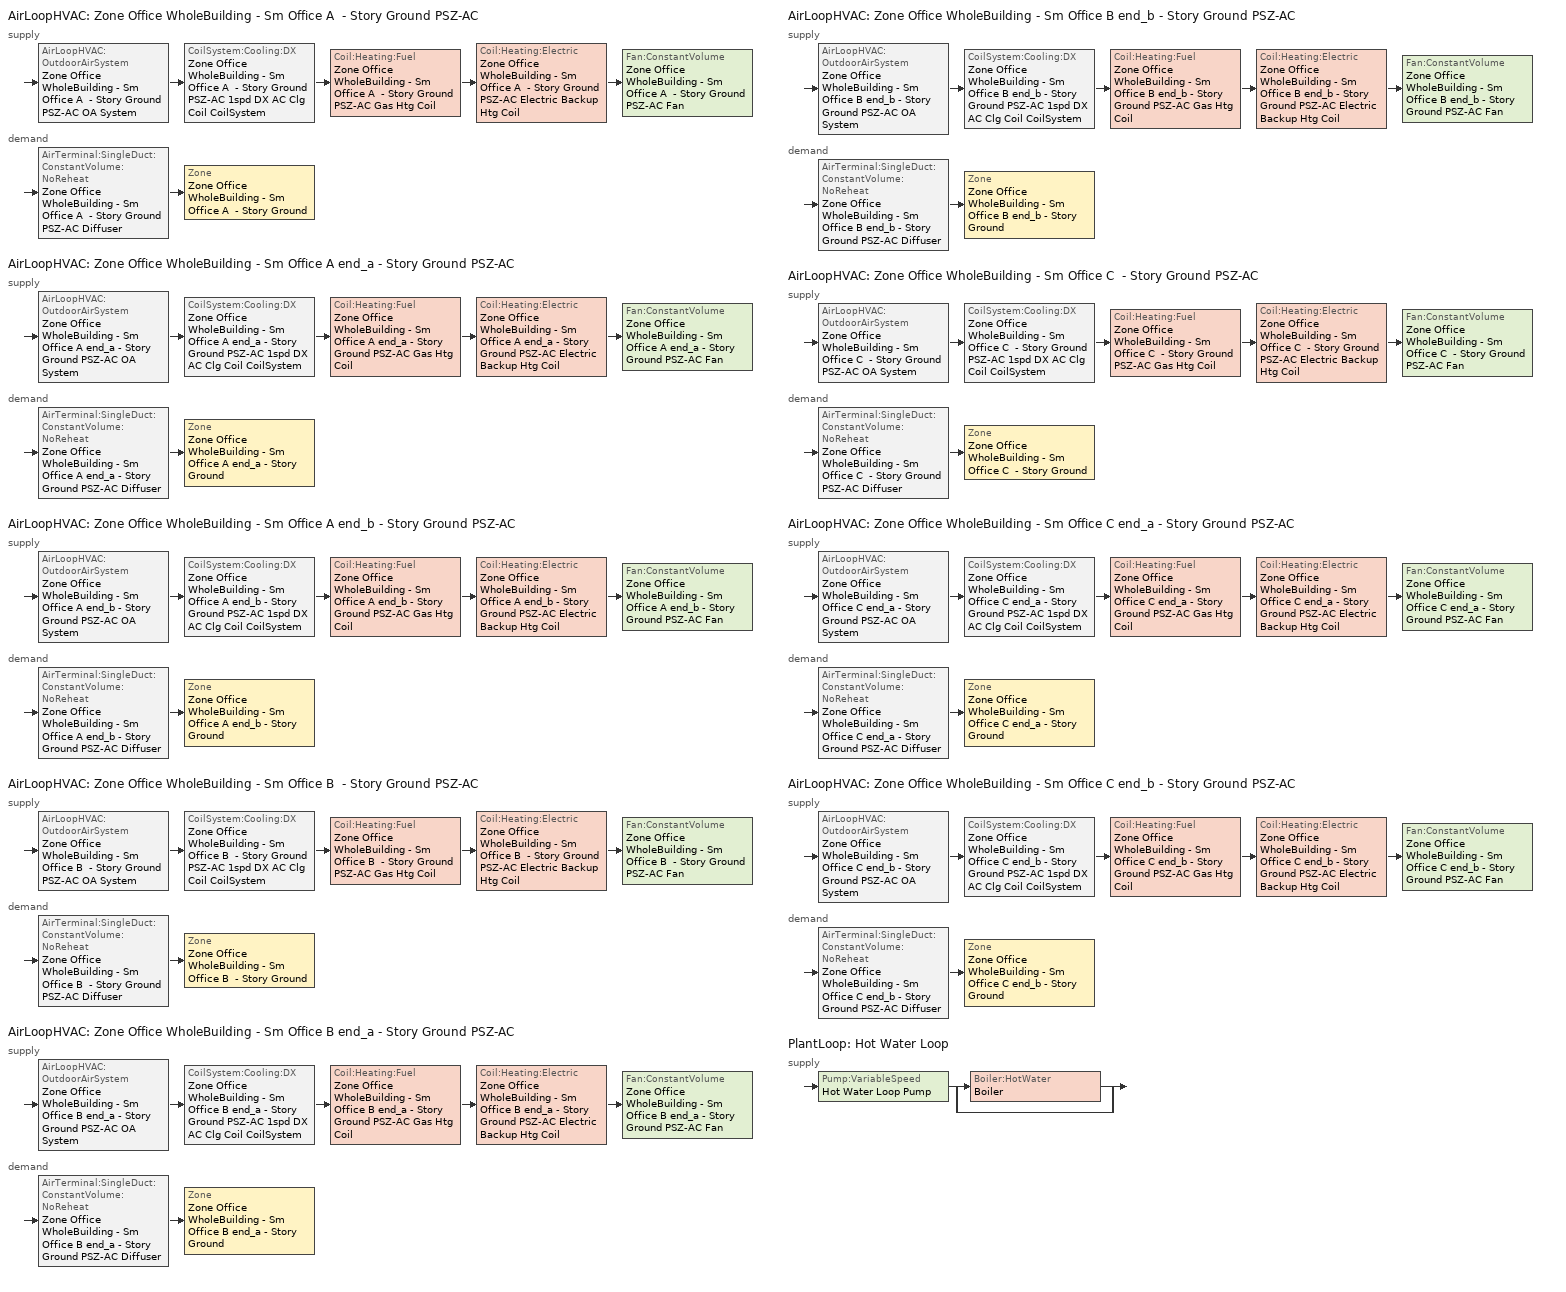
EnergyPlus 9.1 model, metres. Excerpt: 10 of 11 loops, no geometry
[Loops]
AirLoopHVAC 'Zone Office WholeBuilding - Sm Office A  - Story Ground PSZ-AC'
 supply: AirLoopHVAC:OutdoorAirSystem 'Zone Office WholeBuilding - Sm Office A  - Story Ground PSZ-AC OA System' > CoilSystem:Cooling:DX 'Zone Office WholeBuilding - Sm Office A  - Story Ground PSZ-AC 1spd DX AC Clg Coil CoilSystem' > Coil:Heating:Fuel 'Zone Office WholeBuilding - Sm Office A  - Story Ground PSZ-AC Gas Htg Coil' > Coil:Heating:Electric 'Zone Office WholeBuilding - Sm Office A  - Story Ground PSZ-AC Electric Backup Htg Coil' > Fan:ConstantVolume 'Zone Office WholeBuilding - Sm Office A  - Story Ground PSZ-AC Fan'
 demand: AirTerminal:SingleDuct:ConstantVolume:NoReheat 'Zone Office WholeBuilding - Sm Office A  - Story Ground PSZ-AC Diffuser' > Zone 'Zone Office WholeBuilding - Sm Office A  - Story Ground'
AirLoopHVAC 'Zone Office WholeBuilding - Sm Office A end_a - Story Ground PSZ-AC'
 supply: AirLoopHVAC:OutdoorAirSystem 'Zone Office WholeBuilding - Sm Office A end_a - Story Ground PSZ-AC OA System' > CoilSystem:Cooling:DX 'Zone Office WholeBuilding - Sm Office A end_a - Story Ground PSZ-AC 1spd DX AC Clg Coil CoilSystem' > Coil:Heating:Fuel 'Zone Office WholeBuilding - Sm Office A end_a - Story Ground PSZ-AC Gas Htg Coil' > Coil:Heating:Electric 'Zone Office WholeBuilding - Sm Office A end_a - Story Ground PSZ-AC Electric Backup Htg Coil' > Fan:ConstantVolume 'Zone Office WholeBuilding - Sm Office A end_a - Story Ground PSZ-AC Fan'
 demand: AirTerminal:SingleDuct:ConstantVolume:NoReheat 'Zone Office WholeBuilding - Sm Office A end_a - Story Ground PSZ-AC Diffuser' > Zone 'Zone Office WholeBuilding - Sm Office A end_a - Story Ground'
AirLoopHVAC 'Zone Office WholeBuilding - Sm Office A end_b - Story Ground PSZ-AC'
 supply: AirLoopHVAC:OutdoorAirSystem 'Zone Office WholeBuilding - Sm Office A end_b - Story Ground PSZ-AC OA System' > CoilSystem:Cooling:DX 'Zone Office WholeBuilding - Sm Office A end_b - Story Ground PSZ-AC 1spd DX AC Clg Coil CoilSystem' > Coil:Heating:Fuel 'Zone Office WholeBuilding - Sm Office A end_b - Story Ground PSZ-AC Gas Htg Coil' > Coil:Heating:Electric 'Zone Office WholeBuilding - Sm Office A end_b - Story Ground PSZ-AC Electric Backup Htg Coil' > Fan:ConstantVolume 'Zone Office WholeBuilding - Sm Office A end_b - Story Ground PSZ-AC Fan'
 demand: AirTerminal:SingleDuct:ConstantVolume:NoReheat 'Zone Office WholeBuilding - Sm Office A end_b - Story Ground PSZ-AC Diffuser' > Zone 'Zone Office WholeBuilding - Sm Office A end_b - Story Ground'
AirLoopHVAC 'Zone Office WholeBuilding - Sm Office B  - Story Ground PSZ-AC'
 supply: AirLoopHVAC:OutdoorAirSystem 'Zone Office WholeBuilding - Sm Office B  - Story Ground PSZ-AC OA System' > CoilSystem:Cooling:DX 'Zone Office WholeBuilding - Sm Office B  - Story Ground PSZ-AC 1spd DX AC Clg Coil CoilSystem' > Coil:Heating:Fuel 'Zone Office WholeBuilding - Sm Office B  - Story Ground PSZ-AC Gas Htg Coil' > Coil:Heating:Electric 'Zone Office WholeBuilding - Sm Office B  - Story Ground PSZ-AC Electric Backup Htg Coil' > Fan:ConstantVolume 'Zone Office WholeBuilding - Sm Office B  - Story Ground PSZ-AC Fan'
 demand: AirTerminal:SingleDuct:ConstantVolume:NoReheat 'Zone Office WholeBuilding - Sm Office B  - Story Ground PSZ-AC Diffuser' > Zone 'Zone Office WholeBuilding - Sm Office B  - Story Ground'
AirLoopHVAC 'Zone Office WholeBuilding - Sm Office B end_a - Story Ground PSZ-AC'
 supply: AirLoopHVAC:OutdoorAirSystem 'Zone Office WholeBuilding - Sm Office B end_a - Story Ground PSZ-AC OA System' > CoilSystem:Cooling:DX 'Zone Office WholeBuilding - Sm Office B end_a - Story Ground PSZ-AC 1spd DX AC Clg Coil CoilSystem' > Coil:Heating:Fuel 'Zone Office WholeBuilding - Sm Office B end_a - Story Ground PSZ-AC Gas Htg Coil' > Coil:Heating:Electric 'Zone Office WholeBuilding - Sm Office B end_a - Story Ground PSZ-AC Electric Backup Htg Coil' > Fan:ConstantVolume 'Zone Office WholeBuilding - Sm Office B end_a - Story Ground PSZ-AC Fan'
 demand: AirTerminal:SingleDuct:ConstantVolume:NoReheat 'Zone Office WholeBuilding - Sm Office B end_a - Story Ground PSZ-AC Diffuser' > Zone 'Zone Office WholeBuilding - Sm Office B end_a - Story Ground'
AirLoopHVAC 'Zone Office WholeBuilding - Sm Office B end_b - Story Ground PSZ-AC'
 supply: AirLoopHVAC:OutdoorAirSystem 'Zone Office WholeBuilding - Sm Office B end_b - Story Ground PSZ-AC OA System' > CoilSystem:Cooling:DX 'Zone Office WholeBuilding - Sm Office B end_b - Story Ground PSZ-AC 1spd DX AC Clg Coil CoilSystem' > Coil:Heating:Fuel 'Zone Office WholeBuilding - Sm Office B end_b - Story Ground PSZ-AC Gas Htg Coil' > Coil:Heating:Electric 'Zone Office WholeBuilding - Sm Office B end_b - Story Ground PSZ-AC Electric Backup Htg Coil' > Fan:ConstantVolume 'Zone Office WholeBuilding - Sm Office B end_b - Story Ground PSZ-AC Fan'
 demand: AirTerminal:SingleDuct:ConstantVolume:NoReheat 'Zone Office WholeBuilding - Sm Office B end_b - Story Ground PSZ-AC Diffuser' > Zone 'Zone Office WholeBuilding - Sm Office B end_b - Story Ground'
AirLoopHVAC 'Zone Office WholeBuilding - Sm Office C  - Story Ground PSZ-AC'
 supply: AirLoopHVAC:OutdoorAirSystem 'Zone Office WholeBuilding - Sm Office C  - Story Ground PSZ-AC OA System' > CoilSystem:Cooling:DX 'Zone Office WholeBuilding - Sm Office C  - Story Ground PSZ-AC 1spd DX AC Clg Coil CoilSystem' > Coil:Heating:Fuel 'Zone Office WholeBuilding - Sm Office C  - Story Ground PSZ-AC Gas Htg Coil' > Coil:Heating:Electric 'Zone Office WholeBuilding - Sm Office C  - Story Ground PSZ-AC Electric Backup Htg Coil' > Fan:ConstantVolume 'Zone Office WholeBuilding - Sm Office C  - Story Ground PSZ-AC Fan'
 demand: AirTerminal:SingleDuct:ConstantVolume:NoReheat 'Zone Office WholeBuilding - Sm Office C  - Story Ground PSZ-AC Diffuser' > Zone 'Zone Office WholeBuilding - Sm Office C  - Story Ground'
AirLoopHVAC 'Zone Office WholeBuilding - Sm Office C end_a - Story Ground PSZ-AC'
 supply: AirLoopHVAC:OutdoorAirSystem 'Zone Office WholeBuilding - Sm Office C end_a - Story Ground PSZ-AC OA System' > CoilSystem:Cooling:DX 'Zone Office WholeBuilding - Sm Office C end_a - Story Ground PSZ-AC 1spd DX AC Clg Coil CoilSystem' > Coil:Heating:Fuel 'Zone Office WholeBuilding - Sm Office C end_a - Story Ground PSZ-AC Gas Htg Coil' > Coil:Heating:Electric 'Zone Office WholeBuilding - Sm Office C end_a - Story Ground PSZ-AC Electric Backup Htg Coil' > Fan:ConstantVolume 'Zone Office WholeBuilding - Sm Office C end_a - Story Ground PSZ-AC Fan'
 demand: AirTerminal:SingleDuct:ConstantVolume:NoReheat 'Zone Office WholeBuilding - Sm Office C end_a - Story Ground PSZ-AC Diffuser' > Zone 'Zone Office WholeBuilding - Sm Office C end_a - Story Ground'
AirLoopHVAC 'Zone Office WholeBuilding - Sm Office C end_b - Story Ground PSZ-AC'
 supply: AirLoopHVAC:OutdoorAirSystem 'Zone Office WholeBuilding - Sm Office C end_b - Story Ground PSZ-AC OA System' > CoilSystem:Cooling:DX 'Zone Office WholeBuilding - Sm Office C end_b - Story Ground PSZ-AC 1spd DX AC Clg Coil CoilSystem' > Coil:Heating:Fuel 'Zone Office WholeBuilding - Sm Office C end_b - Story Ground PSZ-AC Gas Htg Coil' > Coil:Heating:Electric 'Zone Office WholeBuilding - Sm Office C end_b - Story Ground PSZ-AC Electric Backup Htg Coil' > Fan:ConstantVolume 'Zone Office WholeBuilding - Sm Office C end_b - Story Ground PSZ-AC Fan'
 demand: AirTerminal:SingleDuct:ConstantVolume:NoReheat 'Zone Office WholeBuilding - Sm Office C end_b - Story Ground PSZ-AC Diffuser' > Zone 'Zone Office WholeBuilding - Sm Office C end_b - Story Ground'
PlantLoop 'Hot Water Loop'
 supply: Pump:VariableSpeed 'Hot Water Loop Pump' > split
  | Boiler:HotWater 'Boiler'
  | bypass
[ZoneControl:Thermostat] Control Object Type 1=ThermostatSetpoint:DualSetpoint
Name | Zone or ZoneList | Control Type Schedule | Control Name 1
Zone Office WholeBuilding - Sm Office A  - Story Ground Thermostat | Zone Office WholeBuilding - Sm Office A  - Story Ground | Zone Office WholeBuilding - Sm Office A  - Story Ground Thermostat Schedule | Office WholeBuilding - Sm Office - 90.1-2004 Thermostat 4
Zone Office WholeBuilding - Sm Office A end_a - Story Ground Thermostat | Zone Office WholeBuilding - Sm Office A end_a - Story Ground | Zone Office WholeBuilding - Sm Office A end_a - Story Ground Thermostat Schedule | Office WholeBuilding - Sm Office - 90.1-2004 Thermostat
Zone Office WholeBuilding - Sm Office A end_b - Story Ground Thermostat | Zone Office WholeBuilding - Sm Office A end_b - Story Ground | Zone Office WholeBuilding - Sm Office A end_b - Story Ground Thermostat Schedule | Office WholeBuilding - Sm Office - 90.1-2004 Thermostat 2
Zone Office WholeBuilding - Sm Office B  - Story Ground Thermostat | Zone Office WholeBuilding - Sm Office B  - Story Ground | Zone Office WholeBuilding - Sm Office B  - Story Ground Thermostat Schedule | Office WholeBuilding - Sm Office - 90.1-2004 Thermostat 6
Zone Office WholeBuilding - Sm Office B end_a - Story Ground Thermostat | Zone Office WholeBuilding - Sm Office B end_a - Story Ground | Zone Office WholeBuilding - Sm Office B end_a - Story Ground Thermostat Schedule | Office WholeBuilding - Sm Office - 90.1-2004 Thermostat 1
Zone Office WholeBuilding - Sm Office B end_b - Story Ground Thermostat | Zone Office WholeBuilding - Sm Office B end_b - Story Ground | Zone Office WholeBuilding - Sm Office B end_b - Story Ground Thermostat Schedule | Office WholeBuilding - Sm Office - 90.1-2004 Thermostat 5
Zone Office WholeBuilding - Sm Office C  - Story Ground Thermostat | Zone Office WholeBuilding - Sm Office C  - Story Ground | Zone Office WholeBuilding - Sm Office C  - Story Ground Thermostat Schedule | Office WholeBuilding - Sm Office - 90.1-2004 Thermostat 8
Zone Office WholeBuilding - Sm Office C end_a - Story Ground Thermostat | Zone Office WholeBuilding - Sm Office C end_a - Story Ground | Zone Office WholeBuilding - Sm Office C end_a - Story Ground Thermostat Schedule | Office WholeBuilding - Sm Office - 90.1-2004 Thermostat 3
Zone Office WholeBuilding - Sm Office C end_b - Story Ground Thermostat | Zone Office WholeBuilding - Sm Office C end_b - Story Ground | Zone Office WholeBuilding - Sm Office C end_b - Story Ground Thermostat Schedule | Office WholeBuilding - Sm Office - 90.1-2004 Thermostat 7
[ThermostatSetpoint:DualSetpoint] Heating Setpoint Temperature Schedule=OfficeSmall HTGSETP_SCH_NO_OPTIMUM; Cooling Setpoint Temperature Schedule=OfficeSmall CLGSETP_SCH_NO_OPTIMUM
Office WholeBuilding - Sm Office - 90.1-2004 Thermostat 4; Office WholeBuilding - Sm Office - 90.1-2004 Thermostat; Office WholeBuilding - Sm Office - 90.1-2004 Thermostat 2; Office WholeBuilding - Sm Office - 90.1-2004 Thermostat 6; Office WholeBuilding - Sm Office - 90.1-2004 Thermostat 1; Office WholeBuilding - Sm Office - 90.1-2004 Thermostat 5; Office WholeBuilding - Sm Office - 90.1-2004 Thermostat 8; Office WholeBuilding - Sm Office - 90.1-2004 Thermostat 3; Office WholeBuilding - Sm Office - 90.1-2004 Thermostat 7
[AirTerminal:SingleDuct:ConstantVolume:NoReheat] Availability Schedule=Always On Discrete; Maximum Air Flow Rate {m3/s}=AutoSize
Zone Office WholeBuilding - Sm Office A  - Story Ground PSZ-AC Diffuser; Zone Office WholeBuilding - Sm Office A end_a - Story Ground PSZ-AC Diffuser; Zone Office WholeBuilding - Sm Office A end_b - Story Ground PSZ-AC Diffuser; Zone Office WholeBuilding - Sm Office B  - Story Ground PSZ-AC Diffuser; Zone Office WholeBuilding - Sm Office B end_a - Story Ground PSZ-AC Diffuser; Zone Office WholeBuilding - Sm Office B end_b - Story Ground PSZ-AC Diffuser; Zone Office WholeBuilding - Sm Office C  - Story Ground PSZ-AC Diffuser; Zone Office WholeBuilding - Sm Office C end_a - Story Ground PSZ-AC Diffuser; Zone Office WholeBuilding - Sm Office C end_b - Story Ground PSZ-AC Diffuser
[Zone equipment]
Zone Office WholeBuilding - Sm Office A  - Story Ground: Zone Office WholeBuilding - Sm Office A  - Story Ground PSZ-AC Diffuser
Zone Office WholeBuilding - Sm Office A end_a - Story Ground: Zone Office WholeBuilding - Sm Office A end_a - Story Ground PSZ-AC Diffuser
Zone Office WholeBuilding - Sm Office A end_b - Story Ground: Zone Office WholeBuilding - Sm Office A end_b - Story Ground PSZ-AC Diffuser
Zone Office WholeBuilding - Sm Office B  - Story Ground: Zone Office WholeBuilding - Sm Office B  - Story Ground PSZ-AC Diffuser
Zone Office WholeBuilding - Sm Office B end_a - Story Ground: Zone Office WholeBuilding - Sm Office B end_a - Story Ground PSZ-AC Diffuser
Zone Office WholeBuilding - Sm Office B end_b - Story Ground: Zone Office WholeBuilding - Sm Office B end_b - Story Ground PSZ-AC Diffuser
Zone Office WholeBuilding - Sm Office C  - Story Ground: Zone Office WholeBuilding - Sm Office C  - Story Ground PSZ-AC Diffuser
Zone Office WholeBuilding - Sm Office C end_a - Story Ground: Zone Office WholeBuilding - Sm Office C end_a - Story Ground PSZ-AC Diffuser
Zone Office WholeBuilding - Sm Office C end_b - Story Ground: Zone Office WholeBuilding - Sm Office C end_b - Story Ground PSZ-AC Diffuser
[Sizing:Zone] Zone Cooling Design Supply Air Temperature Input Method=SupplyAirTemperature; Zone Cooling Design Supply Air Temperature {C}=12.7778; Zone Cooling Design Supply Air Temperature Difference {deltaC}=11.11; Zone Heating Design Supply Air Temperature Input Method=SupplyAirTemperature; Zone Heating Design Supply Air Temperature {C}=50; Zone Heating Design Supply Air Temperature Difference {deltaC}=11.11; Zone Cooling Design Supply Air Humidity Ratio {kgWater/kgDryAir}=0.0085; Zone Heating Design Supply Air Humidity Ratio {kgWater/kgDryAir}=0.008; Design Specification Outdoor Air Object=Office WholeBuilding - Sm Office Ventilation; Cooling Design Air Flow Method=DesignDay; Cooling Design Air Flow Rate {m3/s}=0; Cooling Minimum Air Flow per Zone Floor Area {m3/s-m2}=0.000762; Cooling Minimum Air Flow {m3/s}=0; Cooling Minimum Air Flow Fraction=0; Heating Design Air Flow Method=DesignDay; Heating Design Air Flow Rate {m3/s}=0; Heating Maximum Air Flow per Zone Floor Area {m3/s-m2}=0.002032; Heating Maximum Air Flow {m3/s}=0.141576; Heating Maximum Air Flow Fraction=0.3; Account for Dedicated Outdoor Air System=No
Name | Design Specification Zone Air Distribution Object
Zone Office WholeBuilding - Sm Office A  - Story Ground | Zone Office WholeBuilding - Sm Office A  - Story Ground Design Spec Zone Air Dist
Zone Office WholeBuilding - Sm Office A end_a - Story Ground | Zone Office WholeBuilding - Sm Office A end_a - Story Ground Design Spec Zone Air Dist
Zone Office WholeBuilding - Sm Office A end_b - Story Ground | Zone Office WholeBuilding - Sm Office A end_b - Story Ground Design Spec Zone Air Dist
Zone Office WholeBuilding - Sm Office B  - Story Ground | Zone Office WholeBuilding - Sm Office B  - Story Ground Design Spec Zone Air Dist
Zone Office WholeBuilding - Sm Office B end_a - Story Ground | Zone Office WholeBuilding - Sm Office B end_a - Story Ground Design Spec Zone Air Dist
Zone Office WholeBuilding - Sm Office B end_b - Story Ground | Zone Office WholeBuilding - Sm Office B end_b - Story Ground Design Spec Zone Air Dist
Zone Office WholeBuilding - Sm Office C  - Story Ground | Zone Office WholeBuilding - Sm Office C  - Story Ground Design Spec Zone Air Dist
Zone Office WholeBuilding - Sm Office C end_a - Story Ground | Zone Office WholeBuilding - Sm Office C end_a - Story Ground Design Spec Zone Air Dist
Zone Office WholeBuilding - Sm Office C end_b - Story Ground | Zone Office WholeBuilding - Sm Office C end_b - Story Ground Design Spec Zone Air Dist
[DesignSpecification:ZoneAirDistribution] Zone Air Distribution Effectiveness in Cooling Mode=1; Zone Air Distribution Effectiveness in Heating Mode=1
Zone Office WholeBuilding - Sm Office A  - Story Ground Design Spec Zone Air Dist; Zone Office WholeBuilding - Sm Office A end_a - Story Ground Design Spec Zone Air Dist; Zone Office WholeBuilding - Sm Office A end_b - Story Ground Design Spec Zone Air Dist; Zone Office WholeBuilding - Sm Office B  - Story Ground Design Spec Zone Air Dist; Zone Office WholeBuilding - Sm Office B end_a - Story Ground Design Spec Zone Air Dist; Zone Office WholeBuilding - Sm Office B end_b - Story Ground Design Spec Zone Air Dist; Zone Office WholeBuilding - Sm Office C  - Story Ground Design Spec Zone Air Dist; Zone Office WholeBuilding - Sm Office C end_a - Story Ground Design Spec Zone Air Dist; Zone Office WholeBuilding - Sm Office C end_b - Story Ground Design Spec Zone Air Dist
[Controller:MechanicalVentilation] Availability Schedule=Always On Discrete; Demand Controlled Ventilation=No; System Outdoor Air Method=ZoneSum; Design Specification Outdoor Air Object Name 1=Office WholeBuilding - Sm Office Ventilation
Name | Zone Name 1 | Design Specification Zone Air Distribution Object Name 1
Controller Mechanical Ventilation 2 | Zone Office WholeBuilding - Sm Office A  - Story Ground | Zone Office WholeBuilding - Sm Office A  - Story Ground Design Spec Zone Air Dist
Controller Mechanical Ventilation 5 | Zone Office WholeBuilding - Sm Office A end_a - Story Ground | Zone Office WholeBuilding - Sm Office A end_a - Story Ground Design Spec Zone Air Dist
Controller Mechanical Ventilation 3 | Zone Office WholeBuilding - Sm Office A end_b - Story Ground | Zone Office WholeBuilding - Sm Office A end_b - Story Ground Design Spec Zone Air Dist
Controller Mechanical Ventilation 4 | Zone Office WholeBuilding - Sm Office B  - Story Ground | Zone Office WholeBuilding - Sm Office B  - Story Ground Design Spec Zone Air Dist
Controller Mechanical Ventilation 1 | Zone Office WholeBuilding - Sm Office B end_a - Story Ground | Zone Office WholeBuilding - Sm Office B end_a - Story Ground Design Spec Zone Air Dist
Controller Mechanical Ventilation 6 | Zone Office WholeBuilding - Sm Office B end_b - Story Ground | Zone Office WholeBuilding - Sm Office B end_b - Story Ground Design Spec Zone Air Dist
Controller Mechanical Ventilation 7 | Zone Office WholeBuilding - Sm Office C  - Story Ground | Zone Office WholeBuilding - Sm Office C  - Story Ground Design Spec Zone Air Dist
Controller Mechanical Ventilation 8 | Zone Office WholeBuilding - Sm Office C end_a - Story Ground | Zone Office WholeBuilding - Sm Office C end_a - Story Ground Design Spec Zone Air Dist
Controller Mechanical Ventilation 9 | Zone Office WholeBuilding - Sm Office C end_b - Story Ground | Zone Office WholeBuilding - Sm Office C end_b - Story Ground Design Spec Zone Air Dist
[DesignSpecification:OutdoorAir]
Office WholeBuilding - Sm Office Ventilation: Outdoor Air Method=Sum; Outdoor Air Flow per Person {m3/s-person}=0; Outdoor Air Flow per Zone Floor Area {m3/s-m2}=0.000508; Outdoor Air Flow per Zone {m3/s}=0; Outdoor Air Flow Air Changes per Hour {1/hr}=0
[AirLoopHVAC] Design Supply Air Flow Rate {m3/s}=AutoSize
Zone Office WholeBuilding - Sm Office A  - Story Ground PSZ-AC; Zone Office WholeBuilding - Sm Office A end_a - Story Ground PSZ-AC; Zone Office WholeBuilding - Sm Office A end_b - Story Ground PSZ-AC; Zone Office WholeBuilding - Sm Office B  - Story Ground PSZ-AC; Zone Office WholeBuilding - Sm Office B end_a - Story Ground PSZ-AC; Zone Office WholeBuilding - Sm Office B end_b - Story Ground PSZ-AC; Zone Office WholeBuilding - Sm Office C  - Story Ground PSZ-AC; Zone Office WholeBuilding - Sm Office C end_a - Story Ground PSZ-AC; Zone Office WholeBuilding - Sm Office C end_b - Story Ground PSZ-AC
[Sizing:System] Type of Load to Size On=Sensible; Design Outdoor Air Flow Rate {m3/s}=Autosize; Central Heating Maximum System Air Flow Ratio=1; Preheat Design Temperature {C}=7.22222; Preheat Design Humidity Ratio {kgWater/kgDryAir}=0.008; Precool Design Temperature {C}=12.7778; Precool Design Humidity Ratio {kgWater/kgDryAir}=0.008; Central Cooling Design Supply Air Temperature {C}=12.7778; Central Heating Design Supply Air Temperature {C}=50; Type of Zone Sum to Use=Coincident; 100% Outdoor Air in Cooling=No; 100% Outdoor Air in Heating=No; Central Cooling Design Supply Air Humidity Ratio {kgWater/kgDryAir}=0.0085; Central Heating Design Supply Air Humidity Ratio {kgWater/kgDryAir}=0.008; Cooling Supply Air Flow Rate Method=DesignDay; Cooling Supply Air Flow Rate {m3/s}=0; Cooling Supply Air Flow Rate Per Floor Area {m3/s-m2}=0.00996765; Cooling Fraction of Autosized Cooling Supply Air Flow Rate=1; Cooling Supply Air Flow Rate Per Unit Cooling Capacity {m3/s-W}=3.94755e-05; Heating Supply Air Flow Rate Method=DesignDay; Heating Supply Air Flow Rate {m3/s}=0; Heating Supply Air Flow Rate Per Floor Area {m3/s-m2}=0.00996765; Heating Fraction of Autosized Heating Supply Air Flow Rate=1; Heating Fraction of Autosized Cooling Supply Air Flow Rate=1; Heating Supply Air Flow Rate Per Unit Heating Capacity {m3/s-W}=3.15882e-05; System Outdoor Air Method=ZoneSum; Zone Maximum Outdoor Air Fraction=1; Cooling Design Capacity Method=CoolingDesignCapacity; Cooling Design Capacity {W}=Autosize; Cooling Design Capacity Per Floor Area {W/m2}=234.7; Fraction of Autosized Cooling Design Capacity=1; Heating Design Capacity Method=HeatingDesignCapacity; Heating Design Capacity {W}=Autosize; Heating Design Capacity Per Floor Area {W/m2}=157; Fraction of Autosized Heating Design Capacity=1; Central Cooling Capacity Control Method=OnOff
Zone Office WholeBuilding - Sm Office A  - Story Ground PSZ-AC; Zone Office WholeBuilding - Sm Office A end_a - Story Ground PSZ-AC; Zone Office WholeBuilding - Sm Office A end_b - Story Ground PSZ-AC; Zone Office WholeBuilding - Sm Office B  - Story Ground PSZ-AC; Zone Office WholeBuilding - Sm Office B end_a - Story Ground PSZ-AC; Zone Office WholeBuilding - Sm Office B end_b - Story Ground PSZ-AC; Zone Office WholeBuilding - Sm Office C  - Story Ground PSZ-AC; Zone Office WholeBuilding - Sm Office C end_a - Story Ground PSZ-AC; Zone Office WholeBuilding - Sm Office C end_b - Story Ground PSZ-AC
[Controller:OutdoorAir] Minimum Outdoor Air Flow Rate {m3/s}=Autosize; Maximum Outdoor Air Flow Rate {m3/s}=Autosize; Economizer Control Type=NoEconomizer; Economizer Control Action Type=ModulateFlow; Economizer Maximum Limit Dry-Bulb Temperature {C}=28; Economizer Maximum Limit Enthalpy {J/kg}=64000; Lockout Type=NoLockout; Minimum Limit Type=FixedMinimum; Minimum Outdoor Air Schedule=Always On Discrete; High Humidity Control=No; Control High Indoor Humidity Based on Outdoor Humidity Ratio=Yes; Heat Recovery Bypass Control Type=BypassWhenWithinEconomizerLimits
Name | Mechanical Ventilation Controller
Zone Office WholeBuilding - Sm Office A  - Story Ground PSZ-AC OA System Controller | Controller Mechanical Ventilation 2
Zone Office WholeBuilding - Sm Office A end_a - Story Ground PSZ-AC OA System Controller | Controller Mechanical Ventilation 5
Zone Office WholeBuilding - Sm Office A end_b - Story Ground PSZ-AC OA System Controller | Controller Mechanical Ventilation 3
Zone Office WholeBuilding - Sm Office B  - Story Ground PSZ-AC OA System Controller | Controller Mechanical Ventilation 4
Zone Office WholeBuilding - Sm Office B end_a - Story Ground PSZ-AC OA System Controller | Controller Mechanical Ventilation 1
Zone Office WholeBuilding - Sm Office B end_b - Story Ground PSZ-AC OA System Controller | Controller Mechanical Ventilation 6
Zone Office WholeBuilding - Sm Office C  - Story Ground PSZ-AC OA System Controller | Controller Mechanical Ventilation 7
Zone Office WholeBuilding - Sm Office C end_a - Story Ground PSZ-AC OA System Controller | Controller Mechanical Ventilation 8
Zone Office WholeBuilding - Sm Office C end_b - Story Ground PSZ-AC OA System Controller | Controller Mechanical Ventilation 9
[SetpointManager:MixedAir] Control Variable=Temperature
Name | Setpoint Node or NodeList
Zone Office WholeBuilding - Sm Office A  - Story Ground PSZ-AC Mixed Air Node OS Default SPM | Zone Office WholeBuilding - Sm Office A  - Story Ground PSZ-AC Mixed Air Node
Zone Office WholeBuilding - Sm Office A  - Story Ground PSZ-AC 1spd DX AC Clg Coil Outlet Air Node OS Default SPM | Zone Office WholeBuilding - Sm Office A  - Story Ground PSZ-AC 1spd DX AC Clg Coil Outlet Air Node
Zone Office WholeBuilding - Sm Office A  - Story Ground PSZ-AC Gas Htg Coil Outlet Air Node OS Default SPM | Zone Office WholeBuilding - Sm Office A  - Story Ground PSZ-AC Gas Htg Coil Outlet Air Node
Zone Office WholeBuilding - Sm Office A  - Story Ground PSZ-AC Electric Backup Htg Coil Outlet Air Node OS Default SPM | Zone Office WholeBuilding - Sm Office A  - Story Ground PSZ-AC Electric Backup Htg Coil Outlet Air Node
Zone Office WholeBuilding - Sm Office A end_a - Story Ground PSZ-AC Mixed Air Node OS Default SPM | Zone Office WholeBuilding - Sm Office A end_a - Story Ground PSZ-AC Mixed Air Node
Zone Office WholeBuilding - Sm Office A end_a - Story Ground PSZ-AC 1spd DX AC Clg Coil Outlet Air Node OS Default SPM | Zone Office WholeBuilding - Sm Office A end_a - Story Ground PSZ-AC 1spd DX AC Clg Coil Outlet Air Node
Zone Office WholeBuilding - Sm Office A end_a - Story Ground PSZ-AC Gas Htg Coil Outlet Air Node OS Default SPM | Zone Office WholeBuilding - Sm Office A end_a - Story Ground PSZ-AC Gas Htg Coil Outlet Air Node
Zone Office WholeBuilding - Sm Office A end_a - Story Ground PSZ-AC Electric Backup Htg Coil Outlet Air Node OS Default SPM | Zone Office WholeBuilding - Sm Office A end_a - Story Ground PSZ-AC Electric Backup Htg Coil Outlet Air Node
Zone Office WholeBuilding - Sm Office A end_b - Story Ground PSZ-AC Mixed Air Node OS Default SPM | Zone Office WholeBuilding - Sm Office A end_b - Story Ground PSZ-AC Mixed Air Node
Zone Office WholeBuilding - Sm Office A end_b - Story Ground PSZ-AC 1spd DX AC Clg Coil Outlet Air Node OS Default SPM | Zone Office WholeBuilding - Sm Office A end_b - Story Ground PSZ-AC 1spd DX AC Clg Coil Outlet Air Node
Zone Office WholeBuilding - Sm Office A end_b - Story Ground PSZ-AC Gas Htg Coil Outlet Air Node OS Default SPM | Zone Office WholeBuilding - Sm Office A end_b - Story Ground PSZ-AC Gas Htg Coil Outlet Air Node
Zone Office WholeBuilding - Sm Office A end_b - Story Ground PSZ-AC Electric Backup Htg Coil Outlet Air Node OS Default SPM | Zone Office WholeBuilding - Sm Office A end_b - Story Ground PSZ-AC Electric Backup Htg Coil Outlet Air Node
Zone Office WholeBuilding - Sm Office B  - Story Ground PSZ-AC Mixed Air Node OS Default SPM | Zone Office WholeBuilding - Sm Office B  - Story Ground PSZ-AC Mixed Air Node
Zone Office WholeBuilding - Sm Office B  - Story Ground PSZ-AC 1spd DX AC Clg Coil Outlet Air Node OS Default SPM | Zone Office WholeBuilding - Sm Office B  - Story Ground PSZ-AC 1spd DX AC Clg Coil Outlet Air Node
Zone Office WholeBuilding - Sm Office B  - Story Ground PSZ-AC Gas Htg Coil Outlet Air Node OS Default SPM | Zone Office WholeBuilding - Sm Office B  - Story Ground PSZ-AC Gas Htg Coil Outlet Air Node
Zone Office WholeBuilding - Sm Office B  - Story Ground PSZ-AC Electric Backup Htg Coil Outlet Air Node OS Default SPM | Zone Office WholeBuilding - Sm Office B  - Story Ground PSZ-AC Electric Backup Htg Coil Outlet Air Node
Zone Office WholeBuilding - Sm Office B end_a - Story Ground PSZ-AC Mixed Air Node OS Default SPM | Zone Office WholeBuilding - Sm Office B end_a - Story Ground PSZ-AC Mixed Air Node
Zone Office WholeBuilding - Sm Office B end_a - Story Ground PSZ-AC 1spd DX AC Clg Coil Outlet Air Node OS Default SPM | Zone Office WholeBuilding - Sm Office B end_a - Story Ground PSZ-AC 1spd DX AC Clg Coil Outlet Air Node
Zone Office WholeBuilding - Sm Office B end_a - Story Ground PSZ-AC Gas Htg Coil Outlet Air Node OS Default SPM | Zone Office WholeBuilding - Sm Office B end_a - Story Ground PSZ-AC Gas Htg Coil Outlet Air Node
Zone Office WholeBuilding - Sm Office B end_a - Story Ground PSZ-AC Electric Backup Htg Coil Outlet Air Node OS Default SPM | Zone Office WholeBuilding - Sm Office B end_a - Story Ground PSZ-AC Electric Backup Htg Coil Outlet Air Node
Zone Office WholeBuilding - Sm Office B end_b - Story Ground PSZ-AC Mixed Air Node OS Default SPM | Zone Office WholeBuilding - Sm Office B end_b - Story Ground PSZ-AC Mixed Air Node
Zone Office WholeBuilding - Sm Office B end_b - Story Ground PSZ-AC 1spd DX AC Clg Coil Outlet Air Node OS Default SPM | Zone Office WholeBuilding - Sm Office B end_b - Story Ground PSZ-AC 1spd DX AC Clg Coil Outlet Air Node
Zone Office WholeBuilding - Sm Office B end_b - Story Ground PSZ-AC Gas Htg Coil Outlet Air Node OS Default SPM | Zone Office WholeBuilding - Sm Office B end_b - Story Ground PSZ-AC Gas Htg Coil Outlet Air Node
Zone Office WholeBuilding - Sm Office B end_b - Story Ground PSZ-AC Electric Backup Htg Coil Outlet Air Node OS Default SPM | Zone Office WholeBuilding - Sm Office B end_b - Story Ground PSZ-AC Electric Backup Htg Coil Outlet Air Node
Zone Office WholeBuilding - Sm Office C  - Story Ground PSZ-AC Mixed Air Node OS Default SPM | Zone Office WholeBuilding - Sm Office C  - Story Ground PSZ-AC Mixed Air Node
Zone Office WholeBuilding - Sm Office C  - Story Ground PSZ-AC 1spd DX AC Clg Coil Outlet Air Node OS Default SPM | Zone Office WholeBuilding - Sm Office C  - Story Ground PSZ-AC 1spd DX AC Clg Coil Outlet Air Node
Zone Office WholeBuilding - Sm Office C  - Story Ground PSZ-AC Gas Htg Coil Outlet Air Node OS Default SPM | Zone Office WholeBuilding - Sm Office C  - Story Ground PSZ-AC Gas Htg Coil Outlet Air Node
Zone Office WholeBuilding - Sm Office C  - Story Ground PSZ-AC Electric Backup Htg Coil Outlet Air Node OS Default SPM | Zone Office WholeBuilding - Sm Office C  - Story Ground PSZ-AC Electric Backup Htg Coil Outlet Air Node
Zone Office WholeBuilding - Sm Office C end_a - Story Ground PSZ-AC Mixed Air Node OS Default SPM | Zone Office WholeBuilding - Sm Office C end_a - Story Ground PSZ-AC Mixed Air Node
Zone Office WholeBuilding - Sm Office C end_a - Story Ground PSZ-AC 1spd DX AC Clg Coil Outlet Air Node OS Default SPM | Zone Office WholeBuilding - Sm Office C end_a - Story Ground PSZ-AC 1spd DX AC Clg Coil Outlet Air Node
Zone Office WholeBuilding - Sm Office C end_a - Story Ground PSZ-AC Gas Htg Coil Outlet Air Node OS Default SPM | Zone Office WholeBuilding - Sm Office C end_a - Story Ground PSZ-AC Gas Htg Coil Outlet Air Node
Zone Office WholeBuilding - Sm Office C end_a - Story Ground PSZ-AC Electric Backup Htg Coil Outlet Air Node OS Default SPM | Zone Office WholeBuilding - Sm Office C end_a - Story Ground PSZ-AC Electric Backup Htg Coil Outlet Air Node
Zone Office WholeBuilding - Sm Office C end_b - Story Ground PSZ-AC Mixed Air Node OS Default SPM | Zone Office WholeBuilding - Sm Office C end_b - Story Ground PSZ-AC Mixed Air Node
Zone Office WholeBuilding - Sm Office C end_b - Story Ground PSZ-AC 1spd DX AC Clg Coil Outlet Air Node OS Default SPM | Zone Office WholeBuilding - Sm Office C end_b - Story Ground PSZ-AC 1spd DX AC Clg Coil Outlet Air Node
Zone Office WholeBuilding - Sm Office C end_b - Story Ground PSZ-AC Gas Htg Coil Outlet Air Node OS Default SPM | Zone Office WholeBuilding - Sm Office C end_b - Story Ground PSZ-AC Gas Htg Coil Outlet Air Node
Zone Office WholeBuilding - Sm Office C end_b - Story Ground PSZ-AC Electric Backup Htg Coil Outlet Air Node OS Default SPM | Zone Office WholeBuilding - Sm Office C end_b - Story Ground PSZ-AC Electric Backup Htg Coil Outlet Air Node
[CoilSystem:Cooling:DX] Availability Schedule=Always On Discrete
Name | Cooling Coil
Zone Office WholeBuilding - Sm Office A  - Story Ground PSZ-AC 1spd DX AC Clg Coil CoilSystem | Zone Office WholeBuilding - Sm Office A  - Story Ground PSZ-AC 1spd DX AC Clg Coil
Zone Office WholeBuilding - Sm Office A end_a - Story Ground PSZ-AC 1spd DX AC Clg Coil CoilSystem | Zone Office WholeBuilding - Sm Office A end_a - Story Ground PSZ-AC 1spd DX AC Clg Coil
Zone Office WholeBuilding - Sm Office A end_b - Story Ground PSZ-AC 1spd DX AC Clg Coil CoilSystem | Zone Office WholeBuilding - Sm Office A end_b - Story Ground PSZ-AC 1spd DX AC Clg Coil
Zone Office WholeBuilding - Sm Office B  - Story Ground PSZ-AC 1spd DX AC Clg Coil CoilSystem | Zone Office WholeBuilding - Sm Office B  - Story Ground PSZ-AC 1spd DX AC Clg Coil
Zone Office WholeBuilding - Sm Office B end_a - Story Ground PSZ-AC 1spd DX AC Clg Coil CoilSystem | Zone Office WholeBuilding - Sm Office B end_a - Story Ground PSZ-AC 1spd DX AC Clg Coil
Zone Office WholeBuilding - Sm Office B end_b - Story Ground PSZ-AC 1spd DX AC Clg Coil CoilSystem | Zone Office WholeBuilding - Sm Office B end_b - Story Ground PSZ-AC 1spd DX AC Clg Coil
Zone Office WholeBuilding - Sm Office C  - Story Ground PSZ-AC 1spd DX AC Clg Coil CoilSystem | Zone Office WholeBuilding - Sm Office C  - Story Ground PSZ-AC 1spd DX AC Clg Coil
Zone Office WholeBuilding - Sm Office C end_a - Story Ground PSZ-AC 1spd DX AC Clg Coil CoilSystem | Zone Office WholeBuilding - Sm Office C end_a - Story Ground PSZ-AC 1spd DX AC Clg Coil
Zone Office WholeBuilding - Sm Office C end_b - Story Ground PSZ-AC 1spd DX AC Clg Coil CoilSystem | Zone Office WholeBuilding - Sm Office C end_b - Story Ground PSZ-AC 1spd DX AC Clg Coil
[Coil:Cooling:DX:SingleSpeed] Availability Schedule=Always On Discrete; Gross Rated Total Cooling Capacity {W}=Autosize; Gross Rated Sensible Heat Ratio=Autosize; Gross Rated Cooling COP {W/W}=3; Rated Air Flow Rate {m3/s}=Autosize; Rated Evaporator Fan Power Per Volume Flow Rate {W/(m3/s)}=773.3; Condenser Type=AirCooled; Evaporative Condenser Effectiveness=0; Evaporative Condenser Air Flow Rate {m3/s}=Autosize; Evaporative Condenser Pump Rated Power Consumption {W}=Autosize; Crankcase Heater Capacity {W}=0; Maximum Outdoor Dry-Bulb Temperature for Crankcase Heater Operation {C}=0; Basin Heater Capacity {W/K}=0; Basin Heater Setpoint Temperature {C}=10
Name | Total Cooling Capacity Function of Temperature Curve | Total Cooling Capacity Function of Flow Fraction Curve | Energy Input Ratio Function of Temperature Curve | Energy Input Ratio Function of Flow Fraction Curve | Part Load Fraction Correlation Curve
Zone Office WholeBuilding - Sm Office A  - Story Ground PSZ-AC 1spd DX AC Clg Coil | Curve Biquadratic 7 | Curve Quadratic 10 | Curve Biquadratic 8 | Curve Quadratic 11 | Curve Quadratic 12
Zone Office WholeBuilding - Sm Office A end_a - Story Ground PSZ-AC 1spd DX AC Clg Coil | Curve Biquadratic 19 | Curve Quadratic 28 | Curve Biquadratic 20 | Curve Quadratic 29 | Curve Quadratic 30
Zone Office WholeBuilding - Sm Office A end_b - Story Ground PSZ-AC 1spd DX AC Clg Coil | Curve Biquadratic 11 | Curve Quadratic 16 | Curve Biquadratic 12 | Curve Quadratic 17 | Curve Quadratic 18
Zone Office WholeBuilding - Sm Office B  - Story Ground PSZ-AC 1spd DX AC Clg Coil | Curve Biquadratic 15 | Curve Quadratic 22 | Curve Biquadratic 16 | Curve Quadratic 23 | Curve Quadratic 24
Zone Office WholeBuilding - Sm Office B end_a - Story Ground PSZ-AC 1spd DX AC Clg Coil | Curve Biquadratic 3 | Curve Quadratic 4 | Curve Biquadratic 4 | Curve Quadratic 5 | Curve Quadratic 6
Zone Office WholeBuilding - Sm Office B end_b - Story Ground PSZ-AC 1spd DX AC Clg Coil | Curve Biquadratic 23 | Curve Quadratic 34 | Curve Biquadratic 24 | Curve Quadratic 35 | Curve Quadratic 36
Zone Office WholeBuilding - Sm Office C  - Story Ground PSZ-AC 1spd DX AC Clg Coil | Curve Biquadratic 27 | Curve Quadratic 40 | Curve Biquadratic 28 | Curve Quadratic 41 | Curve Quadratic 42
Zone Office WholeBuilding - Sm Office C end_a - Story Ground PSZ-AC 1spd DX AC Clg Coil | Curve Biquadratic 31 | Curve Quadratic 46 | Curve Biquadratic 32 | Curve Quadratic 47 | Curve Quadratic 48
Zone Office WholeBuilding - Sm Office C end_b - Story Ground PSZ-AC 1spd DX AC Clg Coil | Curve Biquadratic 35 | Curve Quadratic 52 | Curve Biquadratic 36 | Curve Quadratic 53 | Curve Quadratic 54
[Coil:Heating:Fuel] Availability Schedule=Always On Discrete; Fuel Type=NaturalGas; Burner Efficiency=0.8; Nominal Capacity {W}=AutoSize; Parasitic Electric Load {W}=0; Parasitic Fuel Load {W}=0
Zone Office WholeBuilding - Sm Office A  - Story Ground PSZ-AC Gas Htg Coil; Zone Office WholeBuilding - Sm Office A end_a - Story Ground PSZ-AC Gas Htg Coil; Zone Office WholeBuilding - Sm Office A end_b - Story Ground PSZ-AC Gas Htg Coil; Zone Office WholeBuilding - Sm Office B  - Story Ground PSZ-AC Gas Htg Coil; Zone Office WholeBuilding - Sm Office B end_a - Story Ground PSZ-AC Gas Htg Coil; Zone Office WholeBuilding - Sm Office B end_b - Story Ground PSZ-AC Gas Htg Coil; Zone Office WholeBuilding - Sm Office C  - Story Ground PSZ-AC Gas Htg Coil; Zone Office WholeBuilding - Sm Office C end_a - Story Ground PSZ-AC Gas Htg Coil; Zone Office WholeBuilding - Sm Office C end_b - Story Ground PSZ-AC Gas Htg Coil
[Coil:Heating:Electric] Availability Schedule=Always On Discrete; Efficiency=1; Nominal Capacity {W}=Autosize
Zone Office WholeBuilding - Sm Office A  - Story Ground PSZ-AC Electric Backup Htg Coil; Zone Office WholeBuilding - Sm Office A end_a - Story Ground PSZ-AC Electric Backup Htg Coil; Zone Office WholeBuilding - Sm Office A end_b - Story Ground PSZ-AC Electric Backup Htg Coil; Zone Office WholeBuilding - Sm Office B  - Story Ground PSZ-AC Electric Backup Htg Coil; Zone Office WholeBuilding - Sm Office B end_a - Story Ground PSZ-AC Electric Backup Htg Coil; Zone Office WholeBuilding - Sm Office B end_b - Story Ground PSZ-AC Electric Backup Htg Coil; Zone Office WholeBuilding - Sm Office C  - Story Ground PSZ-AC Electric Backup Htg Coil; Zone Office WholeBuilding - Sm Office C end_a - Story Ground PSZ-AC Electric Backup Htg Coil; Zone Office WholeBuilding - Sm Office C end_b - Story Ground PSZ-AC Electric Backup Htg Coil
[Fan:ConstantVolume] Availability Schedule=Always On Discrete; Fan Total Efficiency=0.54; Pressure Rise {Pa}=622.722; Maximum Flow Rate {m3/s}=AutoSize; Motor Efficiency=0.9; Motor In Airstream Fraction=1
Zone Office WholeBuilding - Sm Office A  - Story Ground PSZ-AC Fan; Zone Office WholeBuilding - Sm Office A end_a - Story Ground PSZ-AC Fan; Zone Office WholeBuilding - Sm Office A end_b - Story Ground PSZ-AC Fan; Zone Office WholeBuilding - Sm Office B  - Story Ground PSZ-AC Fan; Zone Office WholeBuilding - Sm Office B end_a - Story Ground PSZ-AC Fan; Zone Office WholeBuilding - Sm Office B end_b - Story Ground PSZ-AC Fan; Zone Office WholeBuilding - Sm Office C  - Story Ground PSZ-AC Fan; Zone Office WholeBuilding - Sm Office C end_a - Story Ground PSZ-AC Fan; Zone Office WholeBuilding - Sm Office C end_b - Story Ground PSZ-AC Fan
[SetpointManager:SingleZone:Reheat] Control Variable=Temperature; Minimum Supply Air Temperature {C}=12.7778; Maximum Supply Air Temperature {C}=50
Name | Control Zone | Setpoint Node or NodeList
Zone Office WholeBuilding - Sm Office A  - Story Ground Setpoint Manager SZ Reheat | Zone Office WholeBuilding - Sm Office A  - Story Ground | Zone Office WholeBuilding - Sm Office A  - Story Ground PSZ-AC Supply Outlet Node
Zone Office WholeBuilding - Sm Office A end_a - Story Ground Setpoint Manager SZ Reheat | Zone Office WholeBuilding - Sm Office A end_a - Story Ground | Zone Office WholeBuilding - Sm Office A end_a - Story Ground PSZ-AC Supply Outlet Node
Zone Office WholeBuilding - Sm Office A end_b - Story Ground Setpoint Manager SZ Reheat | Zone Office WholeBuilding - Sm Office A end_b - Story Ground | Zone Office WholeBuilding - Sm Office A end_b - Story Ground PSZ-AC Supply Outlet Node
Zone Office WholeBuilding - Sm Office B  - Story Ground Setpoint Manager SZ Reheat | Zone Office WholeBuilding - Sm Office B  - Story Ground | Zone Office WholeBuilding - Sm Office B  - Story Ground PSZ-AC Supply Outlet Node
Zone Office WholeBuilding - Sm Office B end_a - Story Ground Setpoint Manager SZ Reheat | Zone Office WholeBuilding - Sm Office B end_a - Story Ground | Zone Office WholeBuilding - Sm Office B end_a - Story Ground PSZ-AC Supply Outlet Node
Zone Office WholeBuilding - Sm Office B end_b - Story Ground Setpoint Manager SZ Reheat | Zone Office WholeBuilding - Sm Office B end_b - Story Ground | Zone Office WholeBuilding - Sm Office B end_b - Story Ground PSZ-AC Supply Outlet Node
Zone Office WholeBuilding - Sm Office C  - Story Ground Setpoint Manager SZ Reheat | Zone Office WholeBuilding - Sm Office C  - Story Ground | Zone Office WholeBuilding - Sm Office C  - Story Ground PSZ-AC Supply Outlet Node
Zone Office WholeBuilding - Sm Office C end_a - Story Ground Setpoint Manager SZ Reheat | Zone Office WholeBuilding - Sm Office C end_a - Story Ground | Zone Office WholeBuilding - Sm Office C end_a - Story Ground PSZ-AC Supply Outlet Node
Zone Office WholeBuilding - Sm Office C end_b - Story Ground Setpoint Manager SZ Reheat | Zone Office WholeBuilding - Sm Office C end_b - Story Ground | Zone Office WholeBuilding - Sm Office C end_b - Story Ground PSZ-AC Supply Outlet Node
[PlantLoop]
Hot Water Loop: Fluid Type=Water; Plant Equipment Operation Scheme=Hot Water Loop Operation Schemes; Maximum Loop Temperature {C}=100; Minimum Loop Temperature {C}=10; Maximum Loop Flow Rate {m3/s}=Autosize; Minimum Loop Flow Rate {m3/s}=0; Plant Loop Volume {m3}=Autocalculate; Load Distribution Scheme=Optimal; Plant Loop Demand Calculation Scheme=SingleSetpoint
[Sizing:Plant]
Hot Water Loop: Loop Type=Heating; Design Loop Exit Temperature {C}=82.2222; Loop Design Temperature Difference {deltaC}=11.1111; Sizing Option=NonCoincident; Zone Timesteps in Averaging Window=1; Coincident Sizing Factor Mode=None
[Pump:VariableSpeed]
Hot Water Loop Pump: Design Maximum Flow Rate {m3/s}=Autosize; Design Pump Head {Pa}=179344; Design Power Consumption {W}=Autosize; Motor Efficiency=0.9; Fraction of Motor Inefficiencies to Fluid Stream=0; Coefficient 1 of the Part Load Performance Curve=0; Coefficient 2 of the Part Load Performance Curve=1; Coefficient 3 of the Part Load Performance Curve=0; Coefficient 4 of the Part Load Performance Curve=0; Design Minimum Flow Rate {m3/s}=0; Pump Control Type=Intermittent; Skin Loss Radiative Fraction=0.5; Design Power Sizing Method=PowerPerFlowPerPressure; Design Electric Power per Unit Flow Rate {W/(m3/s)}=348701.1; Design Shaft Power per Unit Flow Rate per Unit Head=1.28205; Design Minimum Flow Rate Fraction=0
[Boiler:HotWater]
Boiler: Fuel Type=NaturalGas; Nominal Capacity {W}=Autosize; Nominal Thermal Efficiency=0.78; Efficiency Curve Temperature Evaluation Variable=LeavingBoiler; Design Water Flow Rate {m3/s}=Autosize; Minimum Part Load Ratio=0; Maximum Part Load Ratio=1.2; Optimum Part Load Ratio=1; Water Outlet Upper Temperature Limit {C}=95; Boiler Flow Mode=LeavingSetpointModulated; Parasitic Electric Load {W}=0; Sizing Factor=1
[SetpointManager:Scheduled]
Hot Water Loop Setpoint Manager: Control Variable=Temperature; Schedule=Hot Water Loop Temp - 180F; Setpoint Node or NodeList=Hot Water Loop Supply Outlet Node
[PlantEquipmentOperationSchemes]
Hot Water Loop Operation Schemes: Control Scheme Object Type 1=PlantEquipmentOperation:HeatingLoad; Control Scheme Name 1=Hot Water Loop Heating Operation Scheme; Control Scheme Schedule Name 1=Always On Discrete
[PlantEquipmentOperation:HeatingLoad]
Hot Water Loop Heating Operation Scheme: Load Range Lower Limit 1 {W}=0; Load Range Upper Limit 1 {W}=1000000000; Range Equipment List Name 1=Hot Water Loop Heating Equipment List
[PlantEquipmentList]
Hot Water Loop Heating Equipment List: Boiler:HotWater, Boiler
[Schedule:Compact]
Zone Office WholeBuilding - Sm Office A  - Story Ground Thermostat Schedule; Zone Office WholeBuilding - Sm Office A end_a - Story Ground Thermostat Schedule; Zone Office WholeBuilding - Sm Office A end_b - Story Ground Thermostat Schedule; Zone Office WholeBuilding - Sm Office B  - Story Ground Thermostat Schedule; Zone Office WholeBuilding - Sm Office B end_a - Story Ground Thermostat Schedule; Zone Office WholeBuilding - Sm Office B end_b - Story Ground Thermostat Schedule; Zone Office WholeBuilding - Sm Office C  - Story Ground Thermostat Schedule; Zone Office WholeBuilding - Sm Office C end_a - Story Ground Thermostat Schedule; Zone Office WholeBuilding - Sm Office C end_b - Story Ground Thermostat Schedule: Through: 12/31, For: AllDays, Until: 24:00, 4
[Schedule:Day:Interval]
OfficeSmall HTGSETP_SCH_NO_OPTIMUM Default; OfficeSmall HTGSETP_SCH_NO_OPTIMUM Summer Design Day: No, 24:00, 15.56
OfficeSmall HTGSETP_SCH_NO_OPTIMUM Wkdy Day: No, 06:00, 15.56, 19:00, 21.11, 24:00, 15.56
OfficeSmall HTGSETP_SCH_NO_OPTIMUM Winter Design Day: No, 24:00, 21.11
OfficeSmall CLGSETP_SCH_NO_OPTIMUM Default; OfficeSmall CLGSETP_SCH_NO_OPTIMUM Winter Design Day: No, 24:00, 29.44
OfficeSmall CLGSETP_SCH_NO_OPTIMUM Wkdy Day: No, 06:00, 29.44, 18:00, 23.89, 24:00, 29.44
OfficeSmall CLGSETP_SCH_NO_OPTIMUM Summer Design Day: No, 24:00, 23.89
Hot Water Loop Temp - 180F Default: No, 24:00, 82.2222
[Schedule:Week:Daily]
OfficeSmall HTGSETP_SCH_NO_OPTIMUM Week Rule - Jan1-Dec31: OfficeSmall HTGSETP_SCH_NO_OPTIMUM Default, OfficeSmall HTGSETP_SCH_NO_OPTIMUM Wkdy Day, OfficeSmall HTGSETP_SCH_NO_OPTIMUM Wkdy Day, OfficeSmall HTGSETP_SCH_NO_OPTIMUM Wkdy Day, OfficeSmall HTGSETP_SCH_NO_OPTIMUM Wkdy Day, OfficeSmall HTGSETP_SCH_NO_OPTIMUM Wkdy Day, OfficeSmall HTGSETP_SCH_NO_OPTIMUM Default, OfficeSmall HTGSETP_SCH_NO_OPTIMUM Default, OfficeSmall HTGSETP_SCH_NO_OPTIMUM Summer Design Day, OfficeSmall HTGSETP_SCH_NO_OPTIMUM Winter Design Day, OfficeSmall HTGSETP_SCH_NO_OPTIMUM Default, OfficeSmall HTGSETP_SCH_NO_OPTIMUM Default
OfficeSmall CLGSETP_SCH_NO_OPTIMUM Week Rule - Jan1-Dec31: OfficeSmall CLGSETP_SCH_NO_OPTIMUM Default, OfficeSmall CLGSETP_SCH_NO_OPTIMUM Wkdy Day, OfficeSmall CLGSETP_SCH_NO_OPTIMUM Wkdy Day, OfficeSmall CLGSETP_SCH_NO_OPTIMUM Wkdy Day, OfficeSmall CLGSETP_SCH_NO_OPTIMUM Wkdy Day, OfficeSmall CLGSETP_SCH_NO_OPTIMUM Wkdy Day, OfficeSmall CLGSETP_SCH_NO_OPTIMUM Default, OfficeSmall CLGSETP_SCH_NO_OPTIMUM Default, OfficeSmall CLGSETP_SCH_NO_OPTIMUM Summer Design Day, OfficeSmall CLGSETP_SCH_NO_OPTIMUM Winter Design Day, OfficeSmall CLGSETP_SCH_NO_OPTIMUM Default, OfficeSmall CLGSETP_SCH_NO_OPTIMUM Default
Hot Water Loop Temp - 180F Week Rule - Jan1-Dec31: Hot Water Loop Temp - 180F Default, Hot Water Loop Temp - 180F Default, Hot Water Loop Temp - 180F Default, Hot Water Loop Temp - 180F Default, Hot Water Loop Temp - 180F Default, Hot Water Loop Temp - 180F Default, Hot Water Loop Temp - 180F Default, Hot Water Loop Temp - 180F Default, Hot Water Loop Temp - 180F Default, Hot Water Loop Temp - 180F Default, Hot Water Loop Temp - 180F Default, Hot Water Loop Temp - 180F Default
[Schedule:Year]
OfficeSmall HTGSETP_SCH_NO_OPTIMUM: OfficeSmall HTGSETP_SCH_NO_OPTIMUM Week Rule - Jan1-Dec31, 1, 1, 12, 31
OfficeSmall CLGSETP_SCH_NO_OPTIMUM: OfficeSmall CLGSETP_SCH_NO_OPTIMUM Week Rule - Jan1-Dec31, 1, 1, 12, 31
Hot Water Loop Temp - 180F: Hot Water Loop Temp - 180F Week Rule - Jan1-Dec31, 1, 1, 12, 31
[Schedule:Constant]
Always On Discrete: Hourly Value=1
[Curve:Biquadratic] Minimum Value of x {BasedOnField A2}=-100; Maximum Value of x {BasedOnField A2}=100; Minimum Value of y {BasedOnField A3}=-100; Maximum Value of y {BasedOnField A3}=100
Name | Coefficient1 Constant | Coefficient2 x | Coefficient3 x**2 | Coefficient4 y | Coefficient5 y**2 | Coefficient6 x*y
Curve Biquadratic 7; Curve Biquadratic 19; Curve Biquadratic 11; Curve Biquadratic 15; Curve Biquadratic 3; Curve Biquadratic 23; Curve Biquadratic 27; Curve Biquadratic 31; Curve Biquadratic 35 | 0.971212 | -0.0152755 | 0.00144345 | -0.00039321 | -6.8364e-06 | -0.000290596
Curve Biquadratic 8; Curve Biquadratic 20; Curve Biquadratic 12; Curve Biquadratic 16; Curve Biquadratic 4; Curve Biquadratic 24; Curve Biquadratic 28; Curve Biquadratic 32; Curve Biquadratic 36 | 0.286871 | 0.0239022 | -0.000810648 | 0.0134585 | 0.000338936 | -0.000487004
[Curve:Quadratic]
Name | Coefficient1 Constant | Coefficient2 x | Coefficient3 x**2 | Minimum Value of x {BasedOnField A2} | Maximum Value of x {BasedOnField A2} | Minimum Curve Output {BasedOnField A3} | Maximum Curve Output {BasedOnField A3}
Curve Quadratic 10; Curve Quadratic 11; Curve Quadratic 28; Curve Quadratic 29; Curve Quadratic 16; Curve Quadratic 17; Curve Quadratic 22; Curve Quadratic 23; Curve Quadratic 4; Curve Quadratic 5; Curve Quadratic 34; Curve Quadratic 35; Curve Quadratic 40; Curve Quadratic 41; Curve Quadratic 46; Curve Quadratic 47; Curve Quadratic 52; Curve Quadratic 53 | 1 | 0 | 0 | -100 | 100
Curve Quadratic 12; Curve Quadratic 30; Curve Quadratic 18; Curve Quadratic 24; Curve Quadratic 6; Curve Quadratic 36; Curve Quadratic 42; Curve Quadratic 48; Curve Quadratic 54 | 0.909496 | 0.0986477 | -0.00819488 | 0 | 1 | 0.7 | 1
